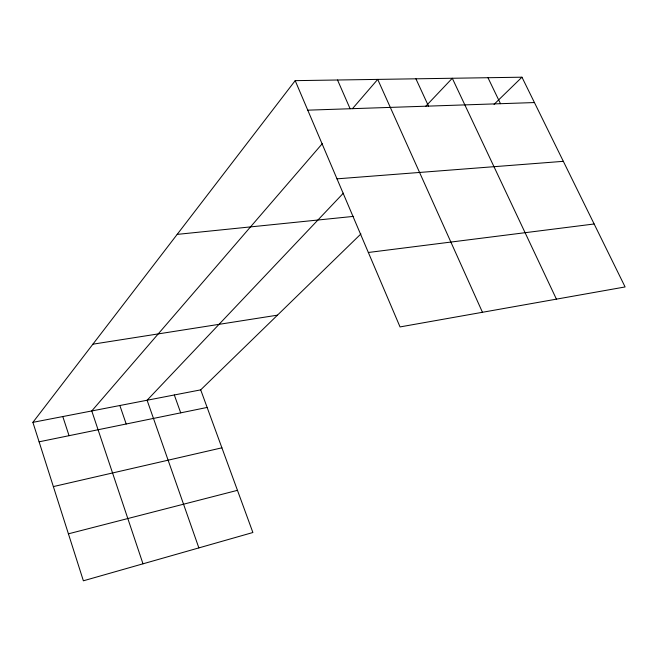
<?xml version="1.0" encoding="UTF-8"?>
<svg xmlns="http://www.w3.org/2000/svg" width="658" height="658" viewBox="0 0 658 658"><rect width="100%" height="100%" fill="white"/><g stroke="black" fill="none" stroke-linecap="round" stroke-linejoin="round"><path stroke-width="0.99" d="M360.921 233.935L200.706 389.865L252.886 532.511L83.377 580.8L32.9 422.346L295.195 80.646L521.967 77.2L625.1 286.946L400.039 326.927L295.195 80.646M322.494 143.428L91.775 410.954L142.992 563.816M352.449 108.693L377.717 79.396L482.454 312.287M343.369 193.172L147.096 400.245L198.864 547.9M425.742 106.275L452.293 78.261L556.421 299.151M494.043 104.375L521.967 77.2M68.416 533.827L237.456 490.333M53.364 486.583L221.911 447.818M39.102 441.814L207.138 407.442M32.9 422.346L200.706 389.865M92.901 344.183L277.47 315.157M368.348 252.483L594.141 223.983M177.183 234.388L353.617 216.375M336.995 178.844L563.33 161.325M307.755 110.166L534.436 102.558M487.973 77.718L500.491 103.701M415.922 78.812L428.506 106.111M337.529 80.005L350.114 108.743M174.312 394.973L180.711 412.846M119.855 405.517L126.196 423.999M62.798 416.563L69.057 435.686"/></g></svg>
